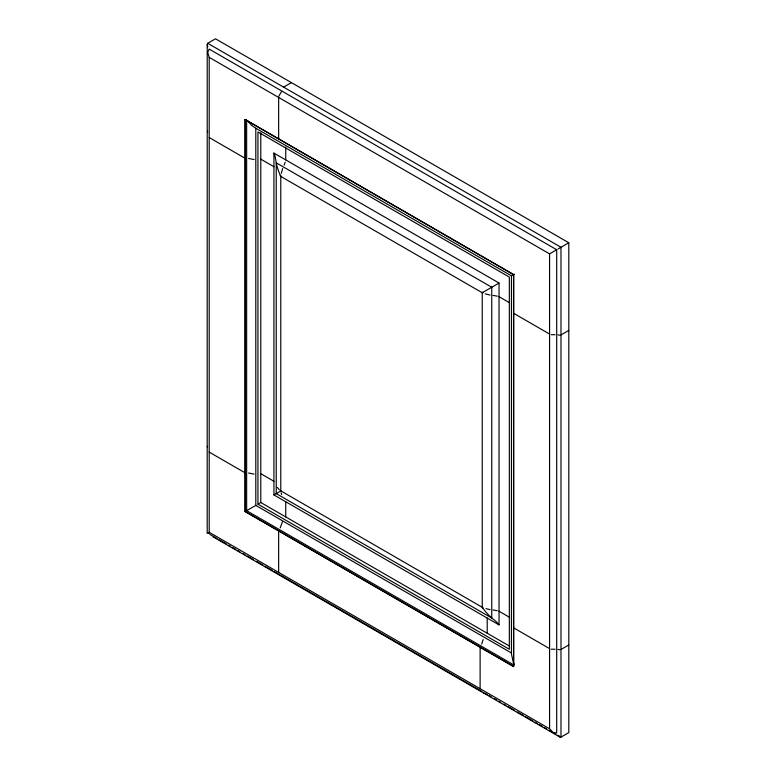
<?xml version="1.0" encoding="UTF-8"?>
<svg xmlns="http://www.w3.org/2000/svg" width="776" height="776" viewBox="0 0 776 776"><rect width="100%" height="100%" fill="white"/><g stroke="black" fill="none" stroke-linecap="round" stroke-linejoin="round"><path stroke-width="1.16" d="M208.404 532.763L209.326 533.296L209.2 532.297L549.573 728.8L553.143 732.583L556.702 732.971L556.702 249.746L209.161 49.092L207.716 52.37L209.2 57.356L209.2 532.297L207.202 533.452L207.211 44.445L207.716 43.301L215.515 38.8L568.798 242.762L568.798 732.622L560.99 737.122L559.758 736.987L213.157 536.885M514.372 274.19L511.452 275.878L511.433 653.955L513.314 662.413A22.087 18.032 60 0 0 514.372 664.557M280.214 527.825L282.464 521.753M481.683 644.148L483.138 639.56M281.3 173.3L282.658 168.489M278.778 96.311L281.281 91.937M285.199 162.232L284.113 165.162M482.352 607.938L482.963 607.589M482.604 292.882L482.963 292.319L482.303 292.348M207.551 131.076L207.522 132.424M283.618 87.125L291.417 82.625M280.262 176.006L280.883 175.648M499.026 624.884A27.402 22.368 60 0 0 496.145 621.566L490.898 617.25A49.577 40.478 60 0 1 482.982 608.287L482.245 607.288L482.245 292.736L499.036 283.046L273.928 153.085L273.928 494.923L499.036 624.884L499.036 283.046M549.573 728.8L549.573 253.868L556.702 249.746M558.012 248.989L568.798 242.762M245.08 119.504L245.08 511.578L513.693 666.662L513.693 274.578L245.08 119.504L513.547 274.665L513.547 666.409L245.226 511.5L255.799 505.389L255.799 128.234L251.628 125.363L248.572 121.948A22.087 18.032 60 0 1 247.893 120.978M257.952 504.148L509.337 649.289L509.337 277.1L257.952 131.959L257.952 504.148L260.785 502.508L509.056 645.845M273.928 494.923L280.776 490.975L280.776 176.414L280.262 175.289M560.99 334.922L568.798 330.411M560.99 649.473L568.798 644.972M555.073 334.708L551.212 334.689M555.073 649.26L551.212 649.24M559.758 335.213L558.012 334.834M559.758 649.764L558.012 649.386M254.121 159.555L248.572 158.479M254.121 474.107L248.572 473.03M493.032 295.413L497.338 296.151M493.032 609.975L497.338 610.702M490.054 295.064L485.213 293.842M490.054 609.626L485.989 608.636M207.716 43.301L560.99 247.272L560.99 737.122L558.914 735.92M209.2 57.356L549.573 253.868M255.799 128.234L511.491 275.858M260.785 159.138L273.928 166.724M499.036 296.694L509.143 302.524M280.776 176.414L482.245 292.736M209.2 137.546L245.08 158.265M513.693 313.339L549.573 334.058M260.785 473.7L273.928 481.285M499.036 611.245L509.143 617.075M280.776 490.975L280.883 491.625L280.262 490.558L482.245 607.288M209.2 452.107L245.08 472.817M513.693 627.9L549.573 648.61M255.799 505.389L511.491 653.014M513.925 664.993L246.642 510.676L246.642 120.134M209.792 534.354L217.067 538.563M219.152 539.757L226.427 543.966M228.503 545.159L230.588 546.362M232.664 547.565L235.788 549.369M237.863 550.562L239.949 551.765M243.063 553.569L245.148 554.772M247.224 555.965L253.461 559.574M256.584 561.368L262.821 564.976M264.897 566.179L272.182 570.379M274.258 571.582L481.945 691.484M485.087 693.298L487.163 694.501M489.249 695.703L491.324 696.897M494.448 698.701L496.524 699.903M498.609 701.106L500.685 702.299M503.808 704.104L505.884 705.306M507.96 706.509L514.207 710.108M517.32 711.912L523.558 715.511M525.643 716.714L532.918 720.914M534.994 722.116L537.079 723.319M539.155 724.512L542.278 726.317M544.354 727.519L546.44 728.722M549.553 730.517L551.639 731.72M553.715 732.922L555.791 734.125M559.477 736.841L558.012 735.231M484.079 693.298L483.681 692.532M279.302 489.704L277.342 487.425M207.522 446.986L207.202 446.384M207.852 46.832L207.202 44.756M281.678 494.642L281.145 492.886M487.212 618.065L487.212 633.235M480.121 647.281L480.121 688.71M285.743 147.071L285.743 159.904M285.743 501.752L285.743 516.923M278.652 97.456L278.652 138.885M278.652 530.959L278.652 572.387M260.785 132.725L260.785 502.508M245.226 119.756L245.226 511.5M280.281 175.289A49.577 40.478 60 0 1 276.46 163.949L275.121 156.412A27.703 22.62 60 0 0 273.928 153.085M491.751 287.246L276.246 162.834L276.246 493.584L491.751 618.006L491.751 287.246"/></g></svg>
